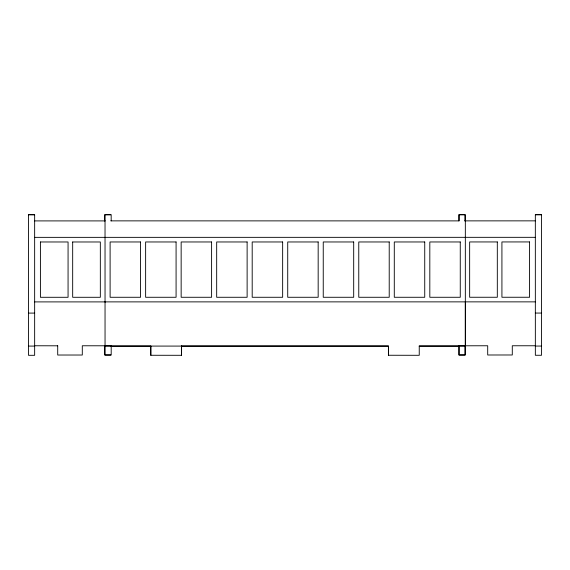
<?xml version="1.0" encoding="UTF-8"?>
<svg xmlns="http://www.w3.org/2000/svg" width="570" height="570" viewBox="0 0 570 570"><rect width="100%" height="100%" fill="white"/><g stroke="black" fill="none" stroke-linecap="round" stroke-linejoin="round"><path stroke-width="0.85" d="M28.507 214.719L28.5 355.31L34.649 355.31L34.649 214.719L28.507 214.719L34.649 214.762M57.712 345.762L57.712 355.024L82.294 355.024L82.301 345.769L111.193 345.798L111.193 355.01L105.051 355.01L105.03 214.748L111.178 214.748L111.178 220.889M465.334 345.798L465.334 301.886M110.801 214.719L104.652 214.726L104.652 220.925M535.337 214.712L541.486 214.712L541.5 355.274L535.351 355.274L535.337 214.712L541.486 214.719M34.649 220.904L105.222 220.904M110.801 220.868L459.192 220.889L459.192 214.748L465.334 214.748L465.334 355.01L459.192 355.01L459.192 345.798L487.699 345.762L487.706 354.996L512.288 354.982L512.288 345.762L535.351 345.762M464.771 220.875L535.337 220.854M34.649 237.362L535.337 237.327M105.03 301.886L535.351 301.865M34.649 301.901L105.215 301.901M28.5 313.094L34.649 313.094M535.351 313.058L541.493 313.058M34.649 345.762L57.712 345.805M110.872 346.061L150.758 346.054L150.758 355.274L181.581 355.302L181.581 346.083M181.488 346.054L388.412 346.033L388.419 355.253L419.242 355.302L419.242 346.083L465.334 346.083M419.142 346.033L458.8 346.026M28.5 346.083L34.649 346.083M105.03 346.083L388.512 346.083L388.512 355.302M535.351 346.061L541.5 346.054M110.808 354.996L104.666 354.996L104.666 345.776M464.956 220.896L464.956 214.691L458.807 214.691L458.814 220.839M464.949 345.748L464.949 354.968L458.807 354.968L458.807 345.748M181.488 346.054L181.488 355.274M150.851 346.083L150.851 355.302M40.413 241.972L40.413 297.291L68.065 297.291L68.072 241.979L40.413 241.972M72.682 241.979L72.675 297.291L100.334 297.291L100.334 241.979L72.682 241.979M140.555 241.965L110.11 241.965L110.11 297.276L140.555 297.276L140.555 241.965M176.08 241.965L145.628 241.965L145.628 297.276L176.08 297.276L176.08 241.965M211.598 241.965L181.153 241.965L181.153 297.276L211.598 297.276L211.598 241.965M247.123 241.965L216.678 241.965L216.678 297.276L247.123 297.276L247.123 241.965M282.649 241.965L252.196 241.965L252.196 297.276L282.649 297.276L282.649 241.965M318.167 241.965L287.722 241.965L287.722 297.276L318.167 297.276L318.167 241.965M353.692 241.965L323.247 241.965L323.247 297.276L353.692 297.276L353.692 241.965M389.217 241.965L358.765 241.965L358.765 297.276L389.217 297.276L389.217 241.965M424.736 241.965L394.29 241.965L394.29 297.276L424.736 297.276L424.736 241.965M460.261 241.965L429.816 241.965L429.816 297.276L460.261 297.276L460.261 241.965M497.311 241.944L469.651 241.944L469.659 297.262L497.318 297.255L497.311 241.944M529.58 241.936L501.921 241.944L501.928 297.255L529.587 297.255L529.58 241.936"/></g></svg>
